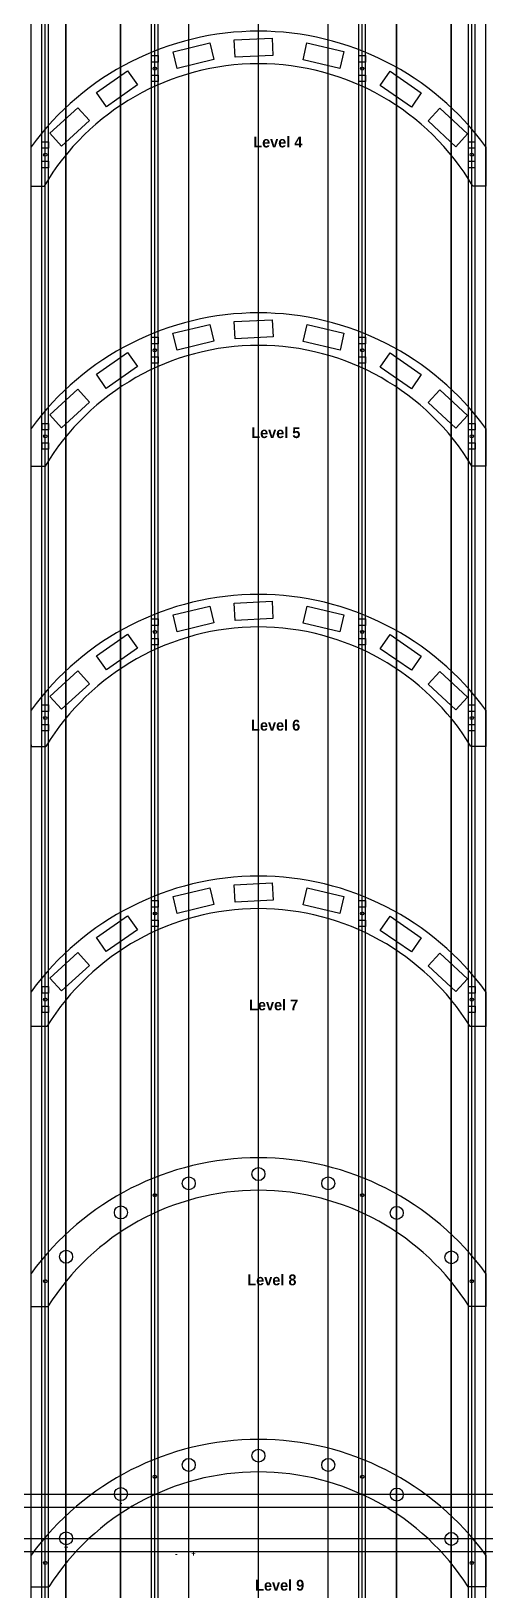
# Model space of a CAD drawing. Header units: millimetres. Extents: x -118 to 978, y -2247 to 617.
# Drawn here: x 436 to 856, y -2247 to -807 of the extents above; entities that cross this region are included whole.
import ezdxf
from ezdxf.enums import TextEntityAlignment as Align

# ---------------------------------------------------------------- set-up
doc = ezdxf.new("R2010")
doc.units = ezdxf.units.MM
doc.layers.add('Holes', color=1, linetype='Continuous', plot=False)
doc.layers.add('TabGuides', color=3, linetype='Continuous')
doc.layers.add('text', color=5, linetype='Continuous')
doc.styles.get("Standard").update_dxf_attribs({"font": 'FreeSansBold.ttf'})

# ---------------------------------------------------------------- blocks, each defined once
blk = doc.blocks.new('Square hole unit')
for points in [[(-3, 6), (-3, 12), (3, 12), (3, 6)], [(-3, -12), (-3, -6), (3, -6), (3, -12)]]:
    blk.add_lwpolyline(points, close=True)
blk.add_circle((0, 0), 1.5)
blk = doc.blocks.new('Level 4')
for p, q in [((-12, 0), (-12, 36.3)), ((408, 36.3), (408, 0)), ((-12, 0), (0, 0)), ((408, 0), (396, 0))]:
    blk.add_line(p, q)
for radius, start, end in [(260, 36.1289, 143.8711), (230, 30.5755, 149.4245)]:
    blk.add_arc((198, -117), radius, start, end)
at = {"layer": 'Holes'}
for points in [[(153.1, 132.3), (156.9, 116.8), (122.8, 108.5), (119.1, 124.1)], [(176.5, 118.9), (175.6, 134.9), (210.6, 136.7), (211.4, 120.7)], [(239.2, 116.6), (242.8, 132.2), (276.9, 124.2), (273.3, 108.6)], [(57.5, 73.3), (48.3, 86.4), (77, 106.5), (86.1, 93.4)], [(348.4, 86.1), (339.3, 73), (310.5, 92.9), (319.6, 106)], [(31.2, 72.4), (42, 60.5), (16.1, 37), (5.3, 48.8)], [(354.7, 60.3), (365.6, 72), (391.2, 48.1), (380.3, 36.4)]]:
    blk.add_lwpolyline(points, close=True, dxfattribs=at)
for p in [(102.2, 108.5), (293.8, 108.5), (1, 29)]:
    blk.add_blockref('Square hole unit', p, dxfattribs=at)
at = {"layer": 'Holes', "rotation": 180}
blk.add_blockref('Square hole unit', (395, 29), dxfattribs=at)
blk.add_text('Level 4', height=10).set_placement((193.2, 35.7))
blk = doc.blocks.new('Level 5')
for p, q in [((-12.8, 0), (-12.8, 34.9)), ((407.2, 34.9), (407.2, 0)), ((-12.8, 0), (0, 0)), ((407.2, 0), (394.4, 0))]:
    blk.add_line(p, q)
for radius, start, end in [(260, 36.1289, 143.8711), (230, 30.9812, 149.0188)]:
    blk.add_arc((197.2, -118.4), radius, start, end)
at = {"layer": 'Holes'}
for points in [[(152.3, 130.9), (156, 115.4), (122, 107.1), (118.2, 122.7)], [(175.6, 117.5), (174.8, 133.5), (209.8, 135.3), (210.6, 119.3)], [(238.4, 115.2), (242, 130.8), (276.1, 122.8), (272.5, 107.2)], [(56.6, 71.9), (47.5, 85), (76.1, 105.1), (85.3, 92)], [(347.6, 84.7), (338.5, 71.6), (309.7, 91.5), (318.8, 104.6)], [(30.4, 71), (41.1, 59.1), (15.2, 35.6), (4.5, 47.4)], [(353.9, 58.9), (364.8, 70.6), (390.4, 46.7), (379.4, 35)]]:
    blk.add_lwpolyline(points, close=True, dxfattribs=at)
for p in [(101.4, 107.1), (293, 107.1), (0.2, 27.6)]:
    blk.add_blockref('Square hole unit', p, dxfattribs=at)
at = {"layer": 'Holes', "rotation": 180}
blk.add_blockref('Square hole unit', (394.2, 27.6), dxfattribs=at)
blk.add_text('Level 5', height=10).set_placement((190.5, 26))
blk = doc.blocks.new('Level 6')
for p, q in [((-13.7, 1.4), (-13.7, 33.5)), ((406.3, 33.5), (406.3, 0)), ((-13.7, 1.4), (-13.7, 0)), ((-13.7, 0), (0, 0)), ((-13.7, 0), (-13.7, 0)), ((406.3, 0), (392.7, 0))]:
    blk.add_line(p, q)
for radius, start, end in [(260, 36.1289, 143.8711), (230, 31.3886, 148.6114)]:
    blk.add_arc((196.3, -119.8), radius, start, end)
at = {"layer": 'Holes'}
for points in [[(174.8, 116.1), (174, 132.1), (208.9, 133.9), (209.7, 117.9)], [(151.4, 129.5), (155.2, 114), (121.2, 105.7), (117.4, 121.3)], [(237.5, 113.8), (241.2, 129.4), (275.2, 121.4), (271.6, 105.8)], [(55.8, 70.5), (46.6, 83.6), (75.3, 103.7), (84.5, 90.6)], [(346.7, 83.3), (337.6, 70.2), (308.8, 90.1), (317.9, 103.2)], [(29.5, 69.6), (40.3, 57.7), (14.4, 34.2), (3.6, 46)], [(353, 57.5), (364, 69.2), (389.5, 45.3), (378.6, 33.6)]]:
    blk.add_lwpolyline(points, close=True, dxfattribs=at)
for p in [(100.6, 105.7), (292.1, 105.7), (-0.7, 26.2)]:
    blk.add_blockref('Square hole unit', p, dxfattribs=at)
at = {"layer": 'Holes', "rotation": 180}
blk.add_blockref('Square hole unit', (393.3, 26.2), dxfattribs=at)
blk.add_text('Level 6', height=10).set_placement((189.5, 14.5))
blk = doc.blocks.new('Level 7')
for p, q in [((-14.5, 0), (-14.5, 32.1)), ((405.5, 32.1), (405.5, 0)), ((0, 0), (-14.5, 0)), ((405.5, 0), (391, 0))]:
    blk.add_line(p, q)
for radius, start, end in [(260, 36.1289, 143.8711), (230, 31.7977, 148.2023)]:
    blk.add_arc((195.5, -121.2), radius, start, end)
at = {"layer": 'Holes'}
for points in [[(173.9, 114.7), (173.1, 130.7), (208.1, 132.5), (208.9, 116.5)], [(150.6, 128.1), (154.3, 112.6), (120.3, 104.4), (116.5, 119.9)], [(236.7, 112.4), (240.3, 128), (274.4, 120), (270.7, 104.4)], [(54.9, 69.1), (45.8, 82.2), (74.4, 102.3), (83.6, 89.2)], [(345.9, 81.9), (336.8, 68.8), (308, 88.7), (317.1, 101.8)], [(28.6, 68.2), (39.4, 56.3), (13.5, 32.8), (2.8, 44.6)], [(352.2, 56.1), (363.1, 67.8), (388.7, 43.9), (377.7, 32.2)]]:
    blk.add_lwpolyline(points, close=True, dxfattribs=at)
for p in [(99.7, 104.3), (291.3, 104.3), (-1.5, 24.8)]:
    blk.add_blockref('Square hole unit', p, dxfattribs=at)
at = {"layer": 'Holes', "rotation": 180}
blk.add_blockref('Square hole unit', (392.5, 24.8), dxfattribs=at)
blk.add_text('Level 7', height=10).set_placement((186.8, 14.9))
blk = doc.blocks.new('Level 8')
for p, q in [((-15.4, 0), (-15.4, 30.7)), ((404.6, 30.7), (404.6, 0)), ((-15.4, 0), (0, 0)), ((404.6, 0), (389.2, 0))]:
    blk.add_line(p, q)
for radius, start, end in [(260, 36.1289, 143.8711), (230, 32.2087, 147.7913)]:
    blk.add_arc((194.6, -122.6), radius, start, end)
at = {"layer": 'Holes'}
for centre, radius in [((130.2, 113.8), 6), ((194.6, 122.4), 6), ((259, 113.8), 6), ((98.8, 102.9), 1.5), ((290.4, 102.9), 1.5), ((67.5, 86.9), 6), ((322.3, 86.5), 6), ((16.9, 46.1), 6), ((372.8, 45.5), 6), ((-2.4, 23.4), 1.5), ((391.6, 23.4), 1.5)]:
    blk.add_circle(centre, radius, dxfattribs=at)
blk.add_text('Level 8', height=10).set_placement((184.3, 19.7))
blk = doc.blocks.new('Level 9')
for p, q in [((-16.3, 0), (-16.3, 29.3)), ((403.7, 29.3), (403.7, 0)), ((-16.3, 0), (0, 0)), ((403.7, 0), (387.4, 0))]:
    blk.add_line(p, q)
for radius, start, end in [(260, 36.1289, 143.8711), (230, 32.6215, 147.3785)]:
    blk.add_arc((193.7, -124), radius, start, end)
at = {"layer": 'Holes'}
for centre, radius in [((129.3, 112.4), 6), ((193.7, 121), 6), ((258.1, 112.4), 6), ((97.9, 101.5), 1.5), ((289.5, 101.5), 1.5), ((66.6, 85.5), 6), ((321.5, 85.1), 6), ((16, 44.7), 6), ((371.9, 44.1), 6), ((-3.3, 22), 1.5), ((390.7, 22), 1.5)]:
    blk.add_circle(centre, radius, dxfattribs=at)
blk.add_text('Level 9', height=10).set_placement((190.6, -3.6))
at = {"layer": 'text'}
for s, p in [('-', (66.6, 73.5)), ('+', (16, 32.7)), ('-', (117.9, 26.3)), ('+', (133.6, 26.6))]:
    blk.add_text(s, height=5, dxfattribs=at).set_placement(p, align=Align.BOTTOM_CENTER)

msp = doc.modelspace()

# ---------------------------------------------------------------- linework, layer by layer
at = {"layer": 'TabGuides'}
for p, direction in [((435.5074, 166.7347), (0, 1)), ((445.5074, 122.3697), (0, 1)), ((448.5074, -3.6403), (0, 1)), ((451.5074, 122.3697), (0, 1)), ((467.5116, -2198.3252), (0, 1)), ((467.7885, 19.0042), (0, 1)), ((518.1132, -2157.5272), (0, 1)), ((518.3901, 59.8022), (0, 1)), ((546.7359, 87.8654), (0, 1)), ((549.7359, -3.6403), (0, 1)), ((552.7359, 87.8654), (0, 1)), ((581.0818, 86.7372), (0, 1)), ((645.5074, 95.3597), (0, 1)), ((709.9329, 86.7372), (0, 1)), ((738.2788, 87.8654), (0, 1)), ((741.2788, -3.6403), (0, 1)), ((744.2788, 87.8654), (0, 1)), ((772.9745, -2157.9089), (0, 1)), ((773.2513, 59.4206), (0, 1)), ((823.4536, -2198.8582), (0, 1)), ((823.7305, 18.4712), (0, 1)), ((839.5074, 122.3697), (0, 1)), ((842.5074, -3.6503), (0, 1)), ((845.5074, 122.3697), (0, 1)), ((855.5074, 82.8176), (0, 1)), ((518.1132, -2157.5272), (1, 0)), ((518.1132, -2169.5272), (1, 0)), ((467.5116, -2198.3252), (1, 0)), ((467.5116, -2210.3252), (1, 0))]:
    msp.add_xline(p, direction, dxfattribs=at)

# ---------------------------------------------------------------- block references
for name, p in [('Level 4', (447.4867, -949.9748)), ('Level 5', (448.32, -1208.5758)), ('Level 6', (449.1667, -1467.1768)), ('Level 7', (450.0272, -1725.7778)), ('Level 8', (450.9015, -1984.3788)), ('Level 9', (451.7898, -2242.9798))]:
    msp.add_blockref(name, p)

doc.saveas('drawing.dxf')
